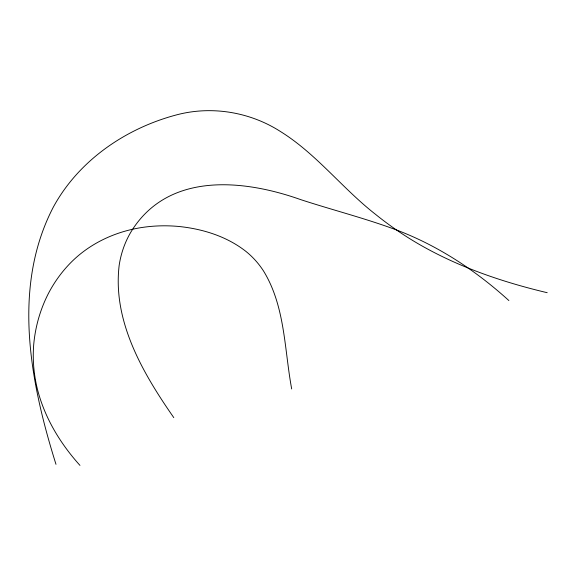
<?xml version="1.0" encoding="UTF-8"?>
<svg xmlns="http://www.w3.org/2000/svg" width="576" height="576" viewBox="0 0 576 576"><rect width="100%" height="100%" fill="white"/><g stroke="black" fill="none" stroke-linecap="round" stroke-linejoin="round"><path stroke-width="0.86" d="M547.2 292.702C501.934 281.966 457.373 266.702 417.096 243.115A336.658 298.85 64.4 0 1 375.43 214.258C342.259 188.366 316.397 153.821 280.404 131.479C249.898 111.931 211.558 105.559 176.486 114.898C125.755 128.311 78.71 160.416 53.338 207.094C11.686 287.165 30.254 382.356 55.987 464.328M508.882 300.557C474.869 269.676 435.672 244.073 392.328 228.427C362.21 217.526 331.142 209.563 300.708 199.627C244.066 179.51 169.538 171.634 132.163 230.011A98.467 87.408 64.4 0 0 119.174 265.306C112.414 321.358 143.014 373.392 173.794 417.629M79.963 465.394C60.242 443.513 44.518 417.593 37.332 388.843A129.96 115.366 64.4 0 1 33.696 344.779C35.287 326.714 40.349 309.038 48.694 292.932A151.164 134.186 64.4 0 1 71.23 262.202C90.871 242.503 117.432 230.674 144.857 227.081A182.765 162.238 64.4 0 1 179.071 226.498C202.925 228.96 226.836 236.441 245.894 251.381A75.953 67.428 64.4 0 1 263.426 270.835C285.242 306.216 284.306 349.308 291.686 388.951"/></g></svg>
